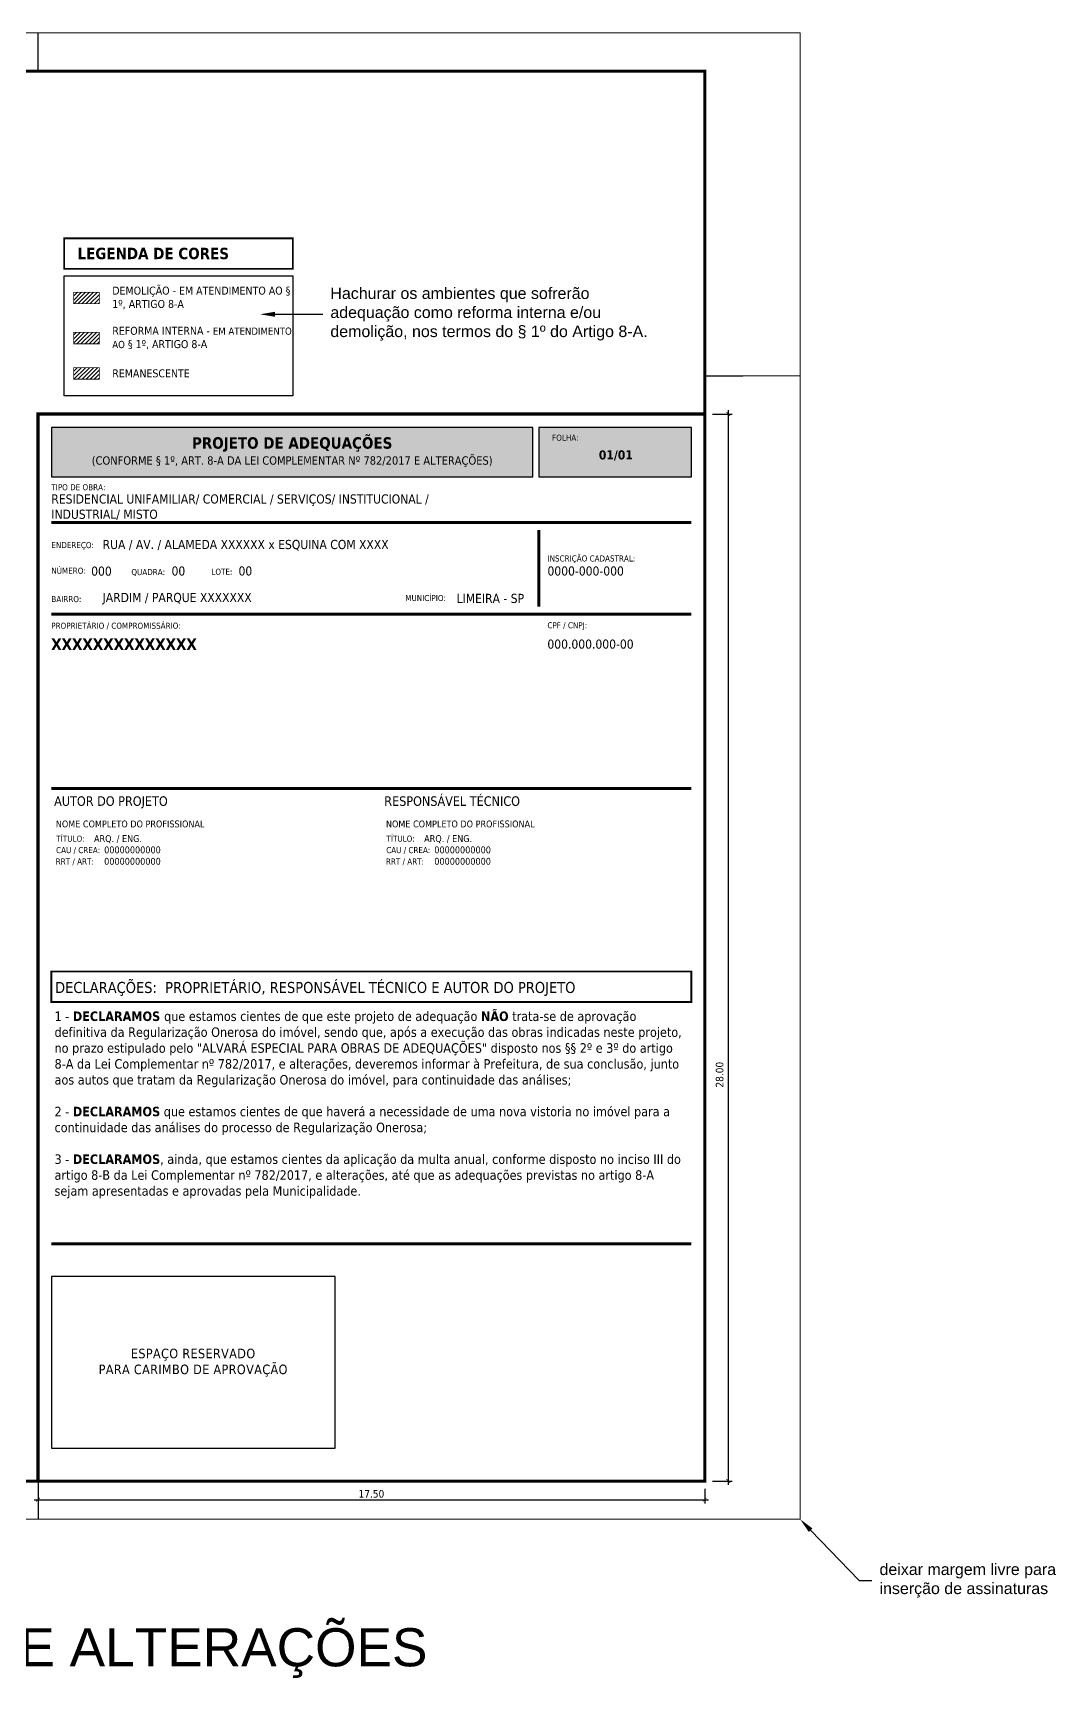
# Model space of a CAD drawing. Extents: x 1383.6 to 1450.9, y 1262 to 1308.2.
# Drawn here: x 1424.01 to 1450.87, y 1261.95 to 1305.13 of the extents above; entities that cross this region are included whole.
import ezdxf
from ezdxf import colors
from ezdxf.entities.mleader import LeaderData, LeaderLine
from ezdxf.enums import TextEntityAlignment as Align
from ezdxf.math import Vec2, Vec3

# ---------------------------------------------------------------- set-up
doc = ezdxf.new("R2010")
doc.units = 0
doc.layers.add('NÃO MEXER', color=7, linetype='Continuous')
doc.layers.add('Observações - NÃO PLOTAR', color=200, linetype='Continuous', plot=False)
doc.styles.add('_arial decreto', font='arial.ttf')
doc.styles.add('_tahoma decreto', font='tahoma.ttf')
doc.styles.add('MtX_Tahoma', font='tahomabd.ttf')
doc.styles.add('tahoma', font='tahoma.ttf')
doc.dimstyles.new('100 COM LINHAS DECRETO', dxfattribs={"dimtxt": 0.2, "dimasz": 0.1, "dimexe": 0.1, "dimexo": 0.2, "dimgap": 0.05, "dimtad": 1, "dimzin": 4, "dimdsep": 46, "dimtxsty": '_tahoma decreto', "dimblk": 'ARCHTICK', "dimcen": 2, "dimdle": 0.1, "dimazin": 0, "dimtfac": 1, "dimtofl": 0, "dimtmove": 2, "dimatfit": 3, "dimldrblk": 'OPEN30', "dimfxl": 1, "dimtolj": 1, "dimtzin": 0, "dimarcsym": 0})
pattern_1 = [(45, (1398.16267, 1313.65942), (-0.053033, 0.053033), [])]

# ---------------------------------------------------------------- blocks, each defined once
blk = doc.blocks.new('_ArchTick')
at = {"color": 0, "linetype": 'ByBlock', "const_width": 0.15}
blk.add_lwpolyline([(-0.5, -0.5), (0.5, 0.5)], dxfattribs=at)
blk = doc.blocks.new('*D51')
at = {"layer": 'Defpoints', "color": 0, "ltscale": 2}
for p in [(1441.648, 1295.125), (1441.648, 1267.125), (1442.266, 1267.125)]:
    blk.add_point(p, dxfattribs=at)
at = {"layer": 'Observações - NÃO PLOTAR', "color": 0, "lineweight": -2}
for p, q in [((1441.848, 1295.125), (1442.366, 1295.125)), ((1442.266, 1295.225), (1442.266, 1267.025)), ((1441.848, 1267.125), (1442.366, 1267.125))]:
    blk.add_line(p, q, dxfattribs=at)
at = {"layer": 'Observações - NÃO PLOTAR', "color": 0, "lineweight": -2, "ltscale": 2, "xscale": 0.1, "yscale": 0.1, "zscale": 0.1}
for p, rotation in [((1442.266, 1295.125), 90), ((1442.266, 1267.125), 270)]:
    blk.add_blockref('_ArchTick', p, dxfattribs=dict(at, rotation=rotation))
at = {"layer": 'Observações - NÃO PLOTAR', "color": 0, "ltscale": 2, "insert": (1442.038, 1277.788), "char_height": 0.2, "attachment_point": 5, "rotation": 90, "style": '_tahoma decreto'}
blk.add_mtext('\\A1;28.00', dxfattribs=at)
blk = doc.blocks.new('_Open30')
at = {"color": 0, "linetype": 'ByBlock', "lineweight": -2}
for p, q in [((-1, 0.27), (0, 0)), ((0, 0), (-1, -0.27)), ((0, 0), (-1, 0))]:
    blk.add_line(p, q, dxfattribs=at)
blk = doc.blocks.new('*D52')
at = {"layer": 'Defpoints', "color": 0, "ltscale": 2}
for p in [(1424.148, 1267.125), (1441.648, 1267.125), (1441.648, 1266.635)]:
    blk.add_point(p, dxfattribs=at)
at = {"layer": 'Observações - NÃO PLOTAR', "color": 0, "lineweight": -2}
for p, q in [((1424.048, 1266.635), (1441.748, 1266.635)), ((1424.148, 1266.925), (1424.148, 1266.535)), ((1441.648, 1266.925), (1441.648, 1266.535))]:
    blk.add_line(p, q, dxfattribs=at)
at = {"layer": 'Observações - NÃO PLOTAR', "color": 0, "lineweight": -2, "ltscale": 2, "xscale": 0.1, "yscale": 0.1, "zscale": 0.1, "rotation": 180}
blk.add_blockref('_ArchTick', (1424.148, 1266.635), dxfattribs=at)
at = {"layer": 'Observações - NÃO PLOTAR', "color": 0, "lineweight": -2, "ltscale": 2, "xscale": 0.1, "yscale": 0.1, "zscale": 0.1}
blk.add_blockref('_ArchTick', (1441.648, 1266.635), dxfattribs=at)
at = {"layer": 'Observações - NÃO PLOTAR', "color": 0, "ltscale": 2, "insert": (1432.898, 1266.789), "char_height": 0.2, "attachment_point": 5, "style": '_tahoma decreto'}
blk.add_mtext('\\A1;17.50', dxfattribs=at)
blk = doc.blocks.new('NÃO PLOTAR')
at = {"layer": 'Observações - NÃO PLOTAR', "color": 200}
blk.add_line((1445.698, 1264.512), (1446.034, 1264.512), dxfattribs=at)
at = {"layer": 'Observações - NÃO PLOTAR', "color": 200, "linetype": 'Continuous', "lineweight": 0}
blk.add_lwpolyline([(1392.957, 1303.527), (1422.146, 1303.527), (1422.146, 1301.092), (1392.957, 1301.092)], close=True, dxfattribs=at)
at = {"layer": 'Observações - NÃO PLOTAR', "color": 200}
for points in [[(1394.261, 1270.589), (1393.661, 1271.008)], [(1444.425, 1265.837), (1445.698, 1264.512)]]:
    blk.add_lwpolyline(points, dxfattribs=at)
for points in [[(1394.302, 1270.641), (1394.576, 1270.342), (1394.22, 1270.536)], [(1444.377, 1265.791), (1444.148, 1266.125), (1444.473, 1265.883)]]:
    blk.add_solid(points, dxfattribs=at)
at = {"layer": 'Observações - NÃO PLOTAR', "color": 200, "linetype": 'Continuous', "lineweight": 0, "insert": (1393.823, 1302.373), "char_height": 0.6, "width": 28.87396, "attachment_point": 4, "style": '_arial decreto'}
blk.add_mtext('{\\fArial|b1|i0|c0|p34;ATENÇÃO: textos em ROXO sao meramente orientações e lembretes. \\P\\pxqc;NÃO PODEM CONSTAR EM PROJETO!}', dxfattribs=at)
at = {"layer": 'Observações - NÃO PLOTAR', "color": 200, "insert": (1394.26, 1274.558), "char_height": 0.3, "width": 3.48512, "attachment_point": 3, "style": '_arial decreto'}
blk.add_mtext('Ao indicar cotas de nível, sempre considerar o ponto mais baixo como nível inicial \\P(cota 0,00), \\PNA GUIA.', dxfattribs=at)
at = {"layer": 'Observações - NÃO PLOTAR', "color": 200, "insert": (1446.234, 1264.959), "char_height": 0.3, "attachment_point": 1, "style": '_arial decreto'}
blk.add_mtext('\\pxql;deixar margem livre para\\Pinserção de assinaturas', dxfattribs=at)
at = {"layer": 'Observações - NÃO PLOTAR', "color": 200}
dim = blk.add_linear_dim(base=(1442.266, 1267.125), p1=(1441.648, 1295.125), p2=(1441.648, 1267.125), angle=90, dimstyle='100 COM LINHAS DECRETO', dxfattribs=at)
dim.commit()
dim.dimension.update_dxf_attribs({"geometry": '*D51', "text_midpoint": (1442.038, 1277.788), "dimtype": 160})
dim = blk.add_linear_dim(base=(1441.648, 1266.635), p1=(1424.148, 1267.125), p2=(1441.648, 1267.125), dimstyle='100 COM LINHAS DECRETO', dxfattribs=at)
dim.commit()
dim.dimension.update_dxf_attribs({"geometry": '*D52', "text_midpoint": (1432.898, 1266.789)})
ml = blk.add_multileader_mtext('Standard', dxfattribs=at)
ml.set_content('Indicar as medidas do terreno conforme matrícula atualizada', color=200, style='_arial decreto')
ml.set_leader_properties(linetype='ByLayer', lineweight=-1)
ml.build(insert=Vec2(0, 0))
ml.multileader.update_dxf_attribs({"text_left_attachment_type": 2, "text_right_attachment_type": 2, "text_top_attachment_type": 0, "text_bottom_attachment_type": 0, "dogleg_length": 0.1, "arrow_head_size": 0.4})
ctx = ml.context
ctx.base_point, ctx.char_height, ctx.arrow_head_size, ctx.landing_gap_size, ctx.plane_origin = Vec3(1400.4, 1299.619), 0.3, 0.4, 0.2, Vec3(1405.47, 1295.504)
ctx.left_attachment, ctx.right_attachment = 2, 2
notes = []
notes.append((ctx, [(0, (1, 1, 0), (1400.065, 1299.619), (1, 0), 0.336, [(0, [(1400.063, 1298.679)], 256, [])])]))
ctx.mtext.insert, ctx.mtext.flow_direction = Vec3(1400.6, 1299.774), 5
ml = blk.add_multileader_mtext('Standard', dxfattribs=at)
ml.set_content('Hachurar os ambientes que sofrerão adequação como reforma interna e/ou demolição, nos termos do § 1º do Artigo 8-A.', color=200, style='_arial decreto')
ml.set_leader_properties(linetype='ByLayer', lineweight=-1)
ml.build(insert=Vec2(0, 0))
ml.multileader.update_dxf_attribs({"text_left_attachment_type": 2, "text_right_attachment_type": 2, "text_top_attachment_type": 0, "text_bottom_attachment_type": 0, "dogleg_length": 0.1, "arrow_head_size": 0.4})
ctx = ml.context
ctx.base_point, ctx.char_height, ctx.arrow_head_size, ctx.landing_gap_size, ctx.plane_origin = Vec3(1431.621, 1297.742), 0.3, 0.4, 0.2, Vec3(1434.068, 1299.526)
ctx.left_attachment, ctx.right_attachment = 2, 2
notes.append((ctx, [(0, (1, 1, 0), (1431.233, 1297.742), (1, 0), 0.387, [(0, [(1429.971, 1297.742)], 256, [])])]))
ctx.mtext.insert, ctx.mtext.width, ctx.mtext.defined_height, ctx.mtext.flow_direction = Vec3(1431.821, 1298.444), 8.53535, 1.582, 5
ml = blk.add_multileader_mtext('Standard', dxfattribs=at)
ml.set_content('Denominar a \\Ppiscina \\Pno projeto', color=200, style='_arial decreto')
ml.set_leader_properties(linetype='ByLayer', lineweight=-1)
ml.build(insert=Vec2(0, 0))
ml.multileader.update_dxf_attribs({"text_left_attachment_type": 2, "text_right_attachment_type": 2, "text_top_attachment_type": 0, "text_bottom_attachment_type": 0, "dogleg_length": 0.1, "arrow_head_size": 0.4})
ctx = ml.context
ctx.base_point, ctx.char_height, ctx.arrow_head_size, ctx.landing_gap_size, ctx.plane_origin = Vec3(1390.934, 1294.108), 0.3, 0.4, 0.2, Vec3(1391.582, 1290.032)
ctx.left_attachment, ctx.right_attachment, ctx.text_align_type = 2, 2, 2
notes.append((ctx, [(0, (1, 1, 0), (1394.109, 1294.108), (-1, 0), 0.426, [(0, [(1396.354, 1294.446)], 256, [])])]))
ctx.mtext.insert, ctx.mtext.alignment, ctx.mtext.flow_direction = Vec3(1393.483, 1294.802), 3, 5
ml = blk.add_multileader_mtext('Standard', dxfattribs=at)
ml.set_content('Descrever detalhadamente a reforma interna a ser realizada, para posterior conferência através de nova vistoria', color=200, style='_arial decreto')
ml.set_leader_properties(linetype='ByLayer', lineweight=-1)
ml.build(insert=Vec2(0, 0))
ml.multileader.update_dxf_attribs({"text_left_attachment_type": 2, "text_right_attachment_type": 2, "text_top_attachment_type": 0, "text_bottom_attachment_type": 0, "dogleg_length": 0.1, "arrow_head_size": 0.4})
ctx = ml.context
ctx.base_point, ctx.char_height, ctx.arrow_head_size, ctx.landing_gap_size, ctx.plane_origin = Vec3(1387.721, 1287.731), 0.3, 0.4, 0.2, Vec3(1392.021, 1285.948)
ctx.left_attachment, ctx.right_attachment, ctx.text_align_type = 2, 2, 2
notes.append((ctx, [(0, (1, 1, 0), (1393.88, 1287.731), (-1, 0), 0.000347, [(0, [(1397.33, 1287.738)], 256, [])])]))
ctx.mtext.insert, ctx.mtext.width, ctx.mtext.alignment, ctx.mtext.flow_direction = Vec3(1393.68, 1288.64), 5.97657, 3, 5
ml = blk.add_multileader_mtext('Standard', dxfattribs=at)
ml.set_content('As partes das edificações que não tiverem adequações deverão ser indicada somente com hachura preta, não devendo ser aplicadas as demais cores do projeto de Regularização Onerosa.', color=200, style='_arial decreto')
ml.set_leader_properties(linetype='ByLayer', lineweight=-1)
ml.build(insert=Vec2(0, 0))
ml.multileader.update_dxf_attribs({"text_left_attachment_type": 2, "text_right_attachment_type": 2, "text_top_attachment_type": 0, "text_bottom_attachment_type": 0, "dogleg_length": 0.1, "arrow_head_size": 0.4})
ctx = ml.context
ctx.base_point, ctx.char_height, ctx.arrow_head_size, ctx.landing_gap_size, ctx.plane_origin = Vec3(1387.897, 1283.725), 0.3, 0.4, 0.2, Vec3(1392.021, 1283.145)
ctx.left_attachment, ctx.right_attachment, ctx.text_align_type = 2, 2, 2
notes.append((ctx, [(0, (1, 1, 0), (1393.88, 1283.725), (-1, 0), 0.000347, [(0, [(1397.33, 1284.936)], 256, [])])]))
ctx.mtext.insert, ctx.mtext.width, ctx.mtext.defined_height, ctx.mtext.alignment, ctx.mtext.flow_direction = Vec3(1393.68, 1285.425), 5.97657, 3.581, 3, 5
ml = blk.add_multileader_mtext('Standard', dxfattribs=at)
ml.set_content('Indicar somente as demolições que serão executadas em virtude da adequação prevista no § 1º do Artigo 8-A', color=200, style='_arial decreto')
ml.set_leader_properties(linetype='ByLayer', lineweight=-1)
ml.build(insert=Vec2(0, 0))
ml.multileader.update_dxf_attribs({"text_left_attachment_type": 2, "text_right_attachment_type": 2, "text_top_attachment_type": 0, "text_bottom_attachment_type": 0, "dogleg_length": 0.1, "arrow_head_size": 0.4})
ctx = ml.context
ctx.base_point, ctx.char_height, ctx.arrow_head_size, ctx.landing_gap_size, ctx.plane_origin = Vec3(1387.997, 1275.966), 0.3, 0.4, 0.2, Vec3(1392.26, 1274.902)
ctx.left_attachment, ctx.right_attachment, ctx.text_align_type = 2, 2, 2
notes.append((ctx, [(0, (1, 1, 0), (1394.119, 1275.966), (-1, 0), 0.000347, [(0, [(1396.442, 1276.693)], 256, [])])]))
ctx.mtext.insert, ctx.mtext.width, ctx.mtext.alignment, ctx.mtext.flow_direction = Vec3(1393.919, 1276.912), 5.97657, 3, 5
for ctx, leaders in notes:
    for number, flags, end, landing, length, lines in leaders:
        leader = LeaderData()
        leader.index, (leader.has_last_leader_line, leader.has_dogleg_vector, leader.attachment_direction) = number, flags
        leader.last_leader_point, leader.dogleg_vector, leader.dogleg_length = Vec3(end), Vec3(landing), length
        for number, points, colour, breaks in lines:
            line = LeaderLine()
            line.index, line.vertices, line.color, line.breaks = number, Vec3.list(points), colors.encode_raw_color(colour), breaks
            leader.lines.append(line)
        ctx.leaders.append(leader)

msp = doc.modelspace()

# ---------------------------------------------------------------- hatches: boundary and pattern name
h = msp.add_hatch()
h.set_pattern_fill('_USER', color=40, scale=0.075, angle=45, pattern_type=0)
h.set_pattern_definition([(45, (1398.16267, 1313.8319), (-0.053033, 0.053033), [])])
h.paths.add_polyline_path([(1425.085, 1298.32), (1425.085, 1298.021), (1425.759, 1298.021), (1425.759, 1298.32)])
h = msp.add_hatch()
h.set_pattern_fill('_USER', color=20, scale=0.075, angle=45, pattern_type=0)
h.set_pattern_definition(pattern_1)
h.paths.add_polyline_path([(1425.085, 1297.266), (1425.085, 1296.967), (1425.759, 1296.967), (1425.759, 1297.266)])
at = {"linetype": 'Continuous', "lineweight": 0}
h = msp.add_hatch(dxfattribs=at)
h.set_pattern_fill('_USER', scale=0.075, angle=45, pattern_type=0)
h.set_pattern_definition(pattern_1)
h.paths.add_polyline_path([(1425.085, 1296.34), (1425.085, 1296.04), (1425.759, 1296.04), (1425.759, 1296.34)])
at = {"layer": 'NÃO MEXER', "true_color": 0x0383fb}
h = msp.add_hatch(color=150, dxfattribs=at)
h.dxf.hatch_style = 2
h.paths.add_polyline_path([(1424.498, 1293.476), (1424.498, 1294.775), (1437.139, 1294.775), (1437.139, 1293.476)])
h = msp.add_hatch(color=150, dxfattribs=at)
h.dxf.hatch_style = 2
h.paths.add_polyline_path([(1437.289, 1293.476), (1437.289, 1294.775), (1441.298, 1294.775), (1441.298, 1293.476)])

# ---------------------------------------------------------------- linework, layer by layer
at = {"ltscale": 2}
msp.add_line((1424.148, 1304.125), (1424.148, 1305.125), dxfattribs=at)
at = {"color": 7}
for p, q in [((1441.648, 1296.125), (1442.648, 1296.125)), ((1424.148, 1295.125), (1424.148, 1295.125)), ((1424.148, 1267.125), (1424.148, 1266.125))]:
    msp.add_line(p, q, dxfattribs=at)
at = {"color": 7, "lineweight": 9}
for points in [[(1444.148, 1296.125), (1444.148, 1305.125), (1386.148, 1305.125)], [(1442.648, 1296.125), (1444.148, 1296.125), (1444.148, 1266.125), (1386.148, 1266.125), (1386.148, 1266.125)]]:
    msp.add_lwpolyline(points, dxfattribs=at)
at = {"color": 7, "lineweight": 9, "const_width": 0.08}
for points in [[(1387.148, 1267.125), (1441.648, 1267.125), (1441.648, 1295.125), (1441.648, 1295.125), (1441.648, 1304.125), (1387.148, 1304.125), (1387.148, 1267.125), (1387.148, 1267.125)], [(1441.648, 1295.125), (1424.148, 1295.125), (1424.148, 1267.125)]]:
    msp.add_lwpolyline(points, dxfattribs=at)
at = {"color": 7, "lineweight": 9, "const_width": 0.05}
for points in [[(1424.835, 1298.935), (1430.835, 1298.935), (1430.835, 1299.735), (1424.835, 1299.735)], [(1424.498, 1279.696), (1441.298, 1279.696), (1441.298, 1280.496), (1424.498, 1280.496)]]:
    msp.add_lwpolyline(points, close=True, dxfattribs=at)
at = {"color": 7}
msp.add_lwpolyline([(1424.835, 1298.747), (1430.835, 1298.747), (1430.835, 1295.598), (1424.835, 1295.598)], close=True, dxfattribs=at)
at = {"color": 7, "linetype": 'Continuous', "lineweight": 0, "const_width": 0.02, "flags": 128}
for points in [[(1425.085, 1298.32), (1425.085, 1298.021), (1425.759, 1298.021), (1425.759, 1298.32)], [(1425.085, 1297.266), (1425.085, 1296.967), (1425.759, 1296.967), (1425.759, 1297.266)], [(1425.085, 1296.34), (1425.085, 1296.04), (1425.759, 1296.04), (1425.759, 1296.34)]]:
    msp.add_lwpolyline(points, close=True, dxfattribs=at)
at = {"color": 9, "true_color": 0xc7c7c7, "const_width": 0.08}
msp.add_lwpolyline([(1424.498, 1273.352), (1441.298, 1273.352)], dxfattribs=at)
at = {"layer": 'NÃO MEXER', "color": 9, "true_color": 0xc7c7c7}
for p, q in [((1431.948, 1272.493), (1424.498, 1272.493)), ((1424.498, 1272.493), (1424.498, 1267.984)), ((1431.948, 1267.984), (1431.948, 1272.493)), ((1424.498, 1267.984), (1431.948, 1267.984))]:
    msp.add_line(p, q, dxfattribs=at)
at = {"layer": 'NÃO MEXER', "color": 7, "lineweight": 9, "const_width": 0.000001}
msp.add_lwpolyline([(1387.148, 1267.125), (1441.648, 1267.125), (1441.648, 1295.125), (1424.148, 1295.125)], dxfattribs=at)
at = {"layer": 'NÃO MEXER', "color": 9, "true_color": 0xc7c7c7}
for points in [[(1424.498, 1293.476), (1437.139, 1293.476), (1437.139, 1294.775), (1424.498, 1294.775)], [(1437.289, 1293.476), (1441.298, 1293.476), (1441.298, 1294.775), (1437.289, 1294.775)]]:
    msp.add_lwpolyline(points, close=True, dxfattribs=at)
at = {"layer": 'NÃO MEXER', "color": 9, "true_color": 0xc7c7c7, "const_width": 0.08}
for points in [[(1424.498, 1292.276), (1441.298, 1292.276)], [(1437.289, 1290.071), (1437.289, 1292.081)], [(1424.498, 1289.876), (1441.298, 1289.876)], [(1424.498, 1285.3), (1441.298, 1285.3)]]:
    msp.add_lwpolyline(points, dxfattribs=at)

# ---------------------------------------------------------------- block references
at = {"layer": 'Observações - NÃO PLOTAR', "ltscale": 2}
msp.add_blockref('NÃO PLOTAR', (0, 0), dxfattribs=at)

# ---------------------------------------------------------------- texts
at = {"color": 7, "style": '_tahoma decreto'}
msp.add_text('JARDIM / PARQUE XXXXXXX', height=0.24, dxfattribs=at).set_placement((1425.843, 1290.191))
at = {"color": 7, "lineweight": 9, "style": '_tahoma decreto'}
for s, height, p in [('NOME COMPLETO DO PROFISSIONAL', 0.18, (1424.616, 1284.278)), ('NOME COMPLETO DO PROFISSIONAL', 0.18, (1433.28, 1284.278)), ('TÍTULO:', 0.16, (1424.629, 1283.902)), ('ARQ. / ENG.', 0.18, (1425.618, 1283.894)), ('TÍTULO:', 0.16, (1433.294, 1283.902)), ('ARQ. / ENG.', 0.18, (1434.283, 1283.894)), ('CAU / CREA:', 0.16, (1424.622, 1283.602)), ('00000000000', 0.18, (1425.884, 1283.598)), ('00000000000', 0.18, (1425.884, 1283.298)), ('CAU / CREA:', 0.16, (1433.287, 1283.602)), ('00000000000', 0.18, (1434.549, 1283.598)), ('00000000000', 0.18, (1434.549, 1283.298)), ('RRT / ART:', 0.16, (1424.613, 1283.302)), ('RRT / ART:', 0.16, (1433.278, 1283.302))]:
    msp.add_text(s, height=height, dxfattribs=at).set_placement(p)
at = {"color": 7, "linetype": 'Continuous', "lineweight": 0, "style": 'MtX_Tahoma'}
msp.add_text('DECLARAÇÕES:  PROPRIETÁRIO, RESPONSÁVEL TÉCNICO E AUTOR DO PROJETO', height=0.29, dxfattribs=at).set_placement((1424.596, 1279.932))
at = {"ltscale": 2, "style": '_arial decreto'}
msp.add_text('CONFORME § 1º DO ART 8-A - LC. 782/2017 E ALTERAÇÕES', height=1, dxfattribs=at).set_placement((1414.398, 1262.263), align=Align.CENTER)
at = {"color": 7, "linetype": 'Continuous', "lineweight": 0, "insert": (1425.185, 1299.335), "char_height": 0.3, "attachment_point": 4, "style": '_tahoma decreto'}
msp.add_mtext('\\pxql;{\\fTahoma|b1|i0|c0|p34;LEGENDA DE CORES}', dxfattribs=at)
at = {"color": 7, "lineweight": 9, "attachment_point": 4, "style": '_tahoma decreto'}
for s, insert, char_height, width in [('DEMOLIÇÃO - EM ATENDIMENTO AO § 1º, ARTIGO 8-A', (1426.097, 1298.171), 0.21, 4.73839), ('REFORMA INTERNA - {\\H0.909091x;EM ATENDIMENTO AO} § 1º, ARTIGO 8-A', (1426.097, 1297.117), 0.21, 4.75074), ('REMANESCENTE', (1426.097, 1296.19), 0.21, 4.73839), ('RESIDENCIAL UNIFAMILIAR/ COMERCIAL / SERVIÇOS/ INSTITUCIONAL / INDUSTRIAL/ MISTO', (1424.498, 1292.68), 0.24, 11.07669), ('\\pxql;RUA / AV. / ALAMEDA XXXXXX x ESQUINA COM XXXX', (1425.844, 1291.68), 0.24, 16.7596), ('\\pxql;000', (1425.543, 1291), 0.24, 16.7596), ('\\pxql;00', (1427.652, 1291.003), 0.24, 16.7596), ('\\pxql;00', (1429.41, 1291.005), 0.24, 16.7596), ('\\pxql;0000-000-000 ', (1437.519, 1291.004), 0.24, 16.7596), ('{\\fTahoma|b1|i0|c0|p34;XXXXXXXXXXXXXX}', (1424.495, 1289.085), 0.3, 16.7596), ('000.000.000-00', (1437.517, 1289.085), 0.24, 16.7596)]:
    msp.add_mtext(s, dxfattribs=dict(at, insert=insert, char_height=char_height, width=width))
at = {"lineweight": 9, "insert": (1424.582, 1279.447), "char_height": 0.25, "width": 16.44163, "attachment_point": 1, "style": '_tahoma decreto'}
msp.add_mtext('\\pxql;1 - {\\fTahoma|b1|i0|c0|p34;DECLARAMOS \\fTahoma|b0|i0|c0|p34;que estamos cientes} de que este projeto de adequação {\\fTahoma|b1|i0|c0|p34;NÃO} trata-se de aprovação definitiva da Regularização Onerosa do imóvel, sendo que, após a execução das obras indicadas neste projeto, no prazo estipulado pelo "ALVARÁ ESPECIAL PARA OBRAS DE ADEQUAÇÕES" disposto nos §§ 2º e 3º do artigo 8-A da Lei Complementar nº 782/2017, e alterações, deveremos informar à Prefeitura, de sua conclusão, junto aos autos que tratam da Regularização Onerosa do imóvel, para continuidade das análises;\\P\\P2 - {\\fTahoma|b1|i0|c0|p34;DECLARAMOS} que estamos cientes de que haverá a necessidade de uma nova vistoria no imóvel para a continuidade das análises do processo de Regularização Onerosa;\\P\\P3 - {\\fTahoma|b1|i0|c0|p34;DECLARAMOS\\fTahoma|b0|i0|c0|p34;,} ainda, que estamos cientes da aplicação da multa anual, conforme disposto no inciso III do artigo 8-B da Lei Complementar nº 782/2017, e alterações, até que as adequações previstas no artigo 8-A sejam apresentadas e aprovadas pela Municipalidade.', dxfattribs=at)
at = {"layer": 'NÃO MEXER', "color": 7, "lineweight": 9, "style": '_tahoma decreto'}
for s, p in [('AUTOR DO PROJETO', (1424.571, 1284.843)), ('RESPONSÁVEL TÉCNICO', (1433.236, 1284.843))]:
    msp.add_text(s, height=0.25, dxfattribs=at).set_placement(p)
at = {"layer": 'NÃO MEXER', "lineweight": 9, "insert": (1430.818, 1294.126), "char_height": 0.3, "width": 12.64051, "attachment_point": 5, "style": '_tahoma decreto'}
msp.add_mtext('{\\fTahoma|b1|i0|c0|p34;PROJETO DE ADEQUAÇÕES} \\P{\\H0.733333x;(CONFORME § 1º, ART. 8-A DA LEI COMPLEMENTAR Nº 782/2017 E ALTERAÇÕES)}', dxfattribs=at)
at = {"layer": 'NÃO MEXER', "color": 7, "lineweight": 9, "line_spacing_factor": 2, "style": 'tahoma'}
for s, insert, char_height, width, attachment_point in [('FOLHA:', (1437.64, 1294.501), 0.16, 0.76982, 4), ('{\\fTahoma|b1|i0|c0|p34;01/01}', (1439.314, 1294.037), 0.24, 1.70441, 5), ('TIPO DE OBRA:', (1424.498, 1293.202), 0.16, 1.6331, 4), ('ENDEREÇO:', (1424.498, 1291.664), 0.16, 1.21083, 4), ('INSCRIÇÃO CADASTRAL:', (1437.52, 1291.313), 0.16, 2.52482, 4), ('NÚMERO:', (1424.498, 1291.011), 0.16, 1.00092, 4), ('QUADRA:', (1426.598, 1290.964), 0.16, 0.98832, 4), ('LOTE:', (1428.698, 1290.984), 0.16, 0.59994, 4), ('MUNICÍPIO:', (1433.788, 1290.295), 0.16, 1.21083, 4), ('BAIRRO:', (1424.498, 1290.267), 0.16, 0.89225, 4), ('PROPRIETÁRIO / COMPROMISSÁRIO:', (1424.495, 1289.559), 0.16, 3.81645, 4), ('CPF / CNPJ:', (1437.517, 1289.559), 0.16, 3.81645, 4), ('\\pxsm1,qc;{\\T1.05;ESPAÇO RESERVADO\\PPARA CARIMBO DE APROVAÇÃO}', (1424.498, 1270.231), 0.25, 7.45, 4)]:
    msp.add_mtext(s, dxfattribs=dict(at, insert=insert, char_height=char_height, width=width, attachment_point=attachment_point))
at = {"layer": 'NÃO MEXER', "color": 7, "lineweight": 9, "insert": (1435.134, 1290.284), "char_height": 0.24, "width": 16.7596, "attachment_point": 4, "style": '_tahoma decreto'}
msp.add_mtext('\\pxql;LIMEIRA - SP', dxfattribs=at)

doc.saveas('drawing.dxf')
